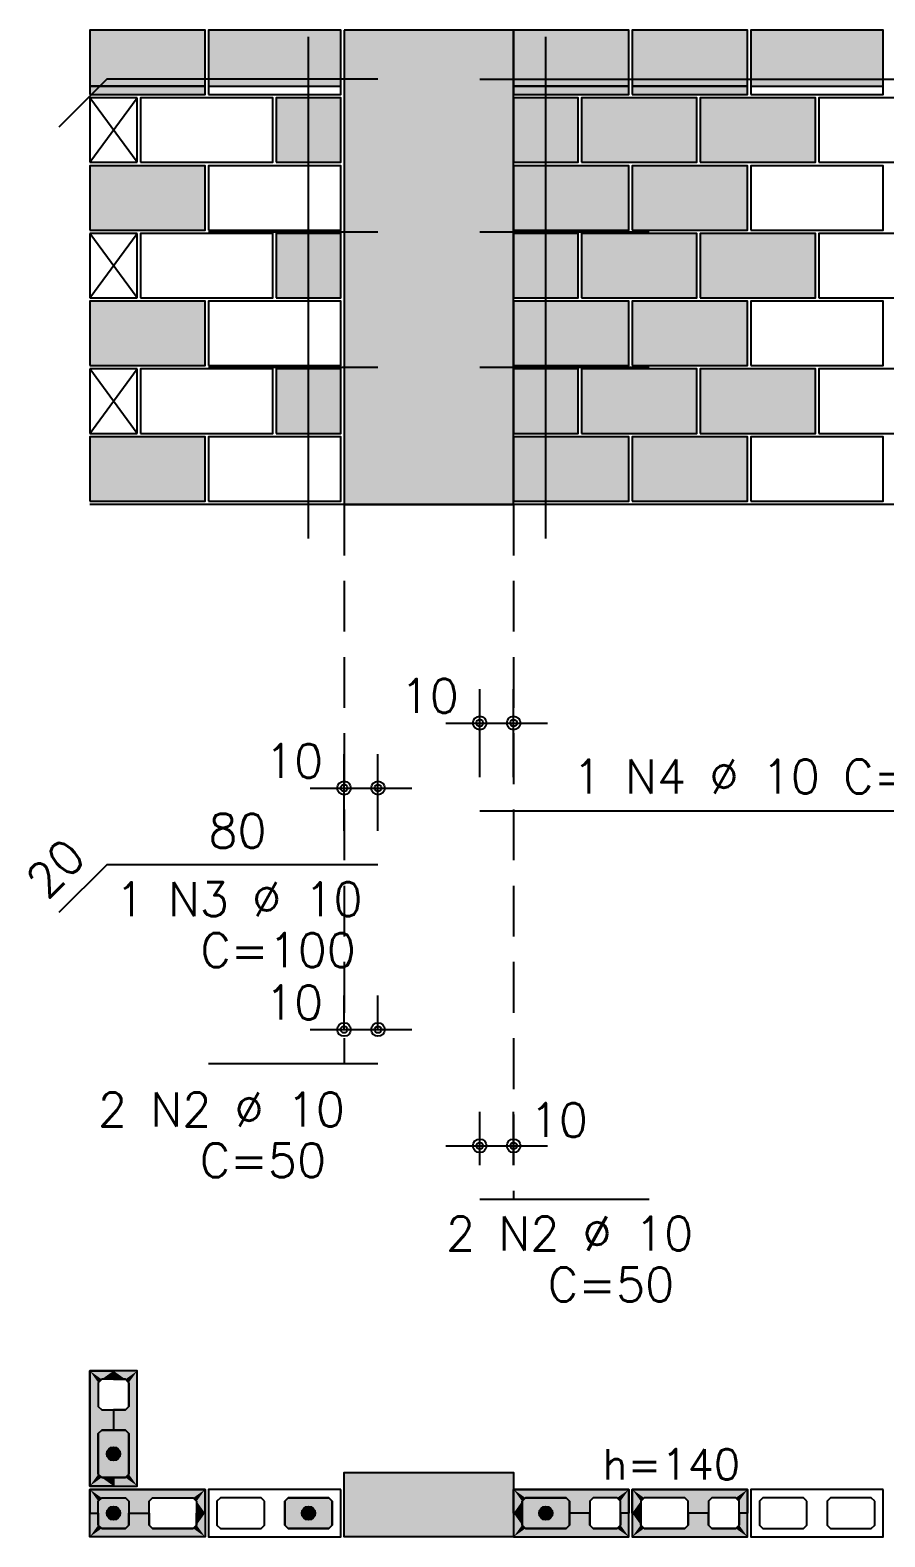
# Model space of a CAD drawing. Extents: x -1.9 to 86, y -1.5 to 61.
# Drawn here: x 7.63 to 12.67, y 19.15 to 28.05 of the extents above; entities that cross this region are included whole.
import ezdxf

# ---------------------------------------------------------------- set-up
doc = ezdxf.new("R2010")
doc.units = 0
doc.header["$MEASUREMENT"] = 0
doc.linetypes.add('ESTILO_TQS_0001', pattern=[0.45, 0.3, -0.15])
for name, color, linetype in [('PENA_01', 1, 'CONTINUOUS'), ('PENA_02', 2, 'CONTINUOUS'), ('PENA_03', 3, 'CONTINUOUS'), ('PENA_05', 5, 'CONTINUOUS'), ('PENA_09', 254, 'CONTINUOUS'), ('PENA_11', 252, 'CONTINUOUS'), ('PENA_21', 100, 'CONTINUOUS'), ('PENA_23', 50, 'CONTINUOUS')]:
    doc.layers.add(name, color=color, linetype=linetype)
doc.styles.get("Standard").update_dxf_attribs({"font": 'ROMANS.SHX'})

msp = doc.modelspace()

# ---------------------------------------------------------------- linework, layer by layer
at = {"layer": 'PENA_01', "linetype": 'Continuous'}
for p, q in [((7.9835, 27.7155), (8.6635, 27.7155)), ((8.6835, 27.7155), (9.4635, 27.7155)), ((10.4835, 27.7155), (11.1635, 27.7155)), ((11.1835, 27.7155), (11.8635, 27.7155)), ((11.8835, 27.7155), (12.6635, 27.7155)), ((10.2835, 23.637), (10.2835, 24.1558)), ((10.4835, 23.637), (10.4835, 24.1558)), ((10.0835, 23.9558), (10.6835, 23.9558)), ((9.4835, 23.3195), (9.4835, 23.772)), ((9.6835, 23.3195), (9.6835, 23.772)), ((9.2835, 23.572), (9.8835, 23.572)), ((9.4835, 22.1462), (9.4835, 22.3467)), ((9.6835, 22.1462), (9.6835, 22.3467)), ((9.2835, 22.1467), (9.8835, 22.1467)), ((10.2835, 21.3461), (10.2835, 21.6606)), ((10.4835, 21.3461), (10.4835, 21.6606)), ((10.0835, 21.4606), (10.6835, 21.4606))]:
    msp.add_line(p, q, dxfattribs=at)
at = {"layer": 'PENA_01', "linetype": 'ESTILO_TQS_0001'}
for p, q in [((9.4835, 25.2455), (9.4835, 21.9462)), ((10.4835, 25.2455), (10.4835, 21.1461))]:
    msp.add_line(p, q, dxfattribs=at)
at = {"layer": 'PENA_01', "linetype": 'Continuous'}
for points in [[(8.0335, 20.0624), (8.0335, 19.9224), (8.0535, 19.9024), (8.1935, 19.9024), (8.2135, 19.9224), (8.2135, 20.0624), (8.1935, 20.0824), (8.0535, 20.0824), (8.0335, 20.0624)], [(8.0335, 19.7624), (8.0335, 19.5224), (8.0535, 19.5024), (8.1935, 19.5024), (8.2135, 19.5224), (8.2135, 19.7624), (8.1935, 19.7824), (8.0535, 19.7824), (8.0335, 19.7624)], [(8.0535, 19.3824), (8.1935, 19.3824), (8.2135, 19.3624), (8.2135, 19.2224), (8.1935, 19.2024), (8.0535, 19.2024), (8.0335, 19.2224), (8.0335, 19.3624), (8.0535, 19.3824)], [(8.3535, 19.3824), (8.5935, 19.3824), (8.6135, 19.3624), (8.6135, 19.2224), (8.5935, 19.2024), (8.3535, 19.2024), (8.3335, 19.2224), (8.3335, 19.3624), (8.3535, 19.3824)], [(9.0135, 19.3624), (8.9935, 19.3824), (8.7535, 19.3824), (8.7335, 19.3624), (8.7335, 19.2224), (8.7535, 19.2024), (8.9935, 19.2024), (9.0135, 19.2224), (9.0135, 19.3624)], [(9.4135, 19.3624), (9.3935, 19.3824), (9.1535, 19.3824), (9.1335, 19.3624), (9.1335, 19.2224), (9.1535, 19.2024), (9.3935, 19.2024), (9.4135, 19.2224), (9.4135, 19.3624)], [(10.7935, 19.3824), (10.5535, 19.3824), (10.5335, 19.3624), (10.5335, 19.2224), (10.5535, 19.2024), (10.7935, 19.2024), (10.8135, 19.2224), (10.8135, 19.3624), (10.7935, 19.3824)], [(11.0935, 19.3824), (10.9535, 19.3824), (10.9335, 19.3624), (10.9335, 19.2224), (10.9535, 19.2024), (11.0935, 19.2024), (11.1135, 19.2224), (11.1135, 19.3624), (11.0935, 19.3824)], [(11.4935, 19.3824), (11.2535, 19.3824), (11.2335, 19.3624), (11.2335, 19.2224), (11.2535, 19.2024), (11.4935, 19.2024), (11.5135, 19.2224), (11.5135, 19.3624), (11.4935, 19.3824)], [(11.7935, 19.3824), (11.6535, 19.3824), (11.6335, 19.3624), (11.6335, 19.2224), (11.6535, 19.2024), (11.7935, 19.2024), (11.8135, 19.2224), (11.8135, 19.3624), (11.7935, 19.3824)], [(12.2135, 19.3624), (12.1935, 19.3824), (11.9535, 19.3824), (11.9335, 19.3624), (11.9335, 19.2224), (11.9535, 19.2024), (12.1935, 19.2024), (12.2135, 19.2224), (12.2135, 19.3624)], [(12.6135, 19.3624), (12.5935, 19.3824), (12.3535, 19.3824), (12.3335, 19.3624), (12.3335, 19.2224), (12.3535, 19.2024), (12.5935, 19.2024), (12.6135, 19.2224), (12.6135, 19.3624)]]:
    msp.add_lwpolyline(points, dxfattribs=at)
at = {"layer": 'PENA_02', "linetype": 'Continuous'}
for p, q in [((8.2635, 27.6455), (7.9835, 27.6455)), ((7.9835, 27.6455), (7.9835, 27.2655)), ((8.2635, 27.2655), (8.2635, 27.6455)), ((7.9835, 27.2655), (8.2635, 27.2655)), ((8.2635, 26.8455), (7.9835, 26.8455)), ((7.9835, 26.8455), (7.9835, 26.4655)), ((8.2635, 26.4655), (8.2635, 26.8455)), ((7.9835, 26.4655), (8.2635, 26.4655)), ((8.2635, 26.0455), (7.9835, 26.0455)), ((7.9835, 26.0455), (7.9835, 25.6655)), ((8.2635, 25.6655), (8.2635, 26.0455)), ((7.9835, 25.6655), (8.2635, 25.6655)), ((30.9635, 25.2455), (7.9835, 25.2455))]:
    msp.add_line(p, q, dxfattribs=at)
for points in [[(7.9835, 27.6655), (8.6635, 27.6655), (8.6635, 28.0455), (7.9835, 28.0455), (7.9835, 27.6655)], [(8.6835, 27.6655), (9.4635, 27.6655), (9.4635, 28.0455), (8.6835, 28.0455), (8.6835, 27.6655)], [(9.4835, 28.0455), (9.4835, 25.2455), (10.4835, 25.2455), (10.4835, 28.0455), (9.4835, 28.0455)], [(10.4835, 27.6655), (11.1635, 27.6655), (11.1635, 28.0455), (10.4835, 28.0455), (10.4835, 27.6655)], [(11.1835, 27.6655), (11.8635, 27.6655), (11.8635, 28.0455), (11.1835, 28.0455), (11.1835, 27.6655)], [(11.8835, 27.6655), (12.6635, 27.6655), (12.6635, 28.0455), (11.8835, 28.0455), (11.8835, 27.6655)], [(8.2835, 27.2655), (9.0635, 27.2655), (9.0635, 27.6455), (8.2835, 27.6455), (8.2835, 27.2655)], [(9.0835, 27.2655), (9.4635, 27.2655), (9.4635, 27.6455), (9.0835, 27.6455), (9.0835, 27.2655)], [(10.4835, 27.2655), (10.8635, 27.2655), (10.8635, 27.6455), (10.4835, 27.6455), (10.4835, 27.2655)], [(10.8835, 27.2655), (11.5635, 27.2655), (11.5635, 27.6455), (10.8835, 27.6455), (10.8835, 27.2655)], [(11.5835, 27.2655), (12.2635, 27.2655), (12.2635, 27.6455), (11.5835, 27.6455), (11.5835, 27.2655)], [(12.2835, 27.2655), (13.0635, 27.2655), (13.0635, 27.6455), (12.2835, 27.6455), (12.2835, 27.2655)], [(7.9835, 26.8655), (8.6635, 26.8655), (8.6635, 27.2455), (7.9835, 27.2455), (7.9835, 26.8655)], [(8.6835, 26.8655), (9.4635, 26.8655), (9.4635, 27.2455), (8.6835, 27.2455), (8.6835, 26.8655)], [(10.4835, 26.8655), (11.1635, 26.8655), (11.1635, 27.2455), (10.4835, 27.2455), (10.4835, 26.8655)], [(11.1835, 26.8655), (11.8635, 26.8655), (11.8635, 27.2455), (11.1835, 27.2455), (11.1835, 26.8655)], [(11.8835, 26.8655), (12.6635, 26.8655), (12.6635, 27.2455), (11.8835, 27.2455), (11.8835, 26.8655)], [(8.2835, 26.4655), (9.0635, 26.4655), (9.0635, 26.8455), (8.2835, 26.8455), (8.2835, 26.4655)], [(9.0835, 26.4655), (9.4635, 26.4655), (9.4635, 26.8455), (9.0835, 26.8455), (9.0835, 26.4655)], [(10.4835, 26.4655), (10.8635, 26.4655), (10.8635, 26.8455), (10.4835, 26.8455), (10.4835, 26.4655)], [(10.8835, 26.4655), (11.5635, 26.4655), (11.5635, 26.8455), (10.8835, 26.8455), (10.8835, 26.4655)], [(11.5835, 26.4655), (12.2635, 26.4655), (12.2635, 26.8455), (11.5835, 26.8455), (11.5835, 26.4655)], [(12.2835, 26.4655), (13.0635, 26.4655), (13.0635, 26.8455), (12.2835, 26.8455), (12.2835, 26.4655)], [(7.9835, 26.0655), (8.6635, 26.0655), (8.6635, 26.4455), (7.9835, 26.4455), (7.9835, 26.0655)], [(8.6835, 26.0655), (9.4635, 26.0655), (9.4635, 26.4455), (8.6835, 26.4455), (8.6835, 26.0655)], [(10.4835, 26.0655), (11.1635, 26.0655), (11.1635, 26.4455), (10.4835, 26.4455), (10.4835, 26.0655)], [(11.1835, 26.0655), (11.8635, 26.0655), (11.8635, 26.4455), (11.1835, 26.4455), (11.1835, 26.0655)], [(11.8835, 26.0655), (12.6635, 26.0655), (12.6635, 26.4455), (11.8835, 26.4455), (11.8835, 26.0655)], [(8.2835, 25.6655), (9.0635, 25.6655), (9.0635, 26.0455), (8.2835, 26.0455), (8.2835, 25.6655)], [(9.0835, 25.6655), (9.4635, 25.6655), (9.4635, 26.0455), (9.0835, 26.0455), (9.0835, 25.6655)], [(10.4835, 25.6655), (10.8635, 25.6655), (10.8635, 26.0455), (10.4835, 26.0455), (10.4835, 25.6655)], [(10.8835, 25.6655), (11.5635, 25.6655), (11.5635, 26.0455), (10.8835, 26.0455), (10.8835, 25.6655)], [(11.5835, 25.6655), (12.2635, 25.6655), (12.2635, 26.0455), (11.5835, 26.0455), (11.5835, 25.6655)], [(12.2835, 25.6655), (13.0635, 25.6655), (13.0635, 26.0455), (12.2835, 26.0455), (12.2835, 25.6655)], [(7.9835, 25.2655), (8.6635, 25.2655), (8.6635, 25.6455), (7.9835, 25.6455), (7.9835, 25.2655)], [(8.6835, 25.2655), (9.4635, 25.2655), (9.4635, 25.6455), (8.6835, 25.6455), (8.6835, 25.2655)], [(10.4835, 25.2655), (11.1635, 25.2655), (11.1635, 25.6455), (10.4835, 25.6455), (10.4835, 25.2655)], [(11.1835, 25.2655), (11.8635, 25.2655), (11.8635, 25.6455), (11.1835, 25.6455), (11.1835, 25.2655)], [(11.8835, 25.2655), (12.6635, 25.2655), (12.6635, 25.6455), (11.8835, 25.6455), (11.8835, 25.2655)], [(7.9835, 20.1324), (7.9835, 19.4524), (8.2635, 19.4524), (8.2635, 20.1324), (7.9835, 20.1324)], [(10.4835, 19.1524), (9.4835, 19.1524), (9.4835, 19.5324), (10.4835, 19.5324), (10.4835, 19.1524)], [(7.9835, 19.4324), (8.6635, 19.4324), (8.6635, 19.1524), (7.9835, 19.1524), (7.9835, 19.4324)], [(9.4635, 19.4324), (8.6835, 19.4324), (8.6835, 19.1524), (9.4635, 19.1524), (9.4635, 19.4324)], [(11.1635, 19.4324), (10.4835, 19.4324), (10.4835, 19.1524), (11.1635, 19.1524), (11.1635, 19.4324)], [(11.8635, 19.4324), (11.1835, 19.4324), (11.1835, 19.1524), (11.8635, 19.1524), (11.8635, 19.4324)], [(12.6635, 19.4324), (11.8835, 19.4324), (11.8835, 19.1524), (12.6635, 19.1524), (12.6635, 19.4324)]]:
    msp.add_lwpolyline(points, dxfattribs=at)
for centre, radius in [((10.2835, 23.9558), 0.04), ((10.2835, 23.9558), 0.02), ((10.4835, 23.9558), 0.04), ((10.4835, 23.9558), 0.02), ((9.4835, 23.572), 0.04), ((9.4835, 23.572), 0.02), ((9.6835, 23.572), 0.04), ((9.6835, 23.572), 0.02), ((9.4835, 22.1467), 0.04), ((9.4835, 22.1467), 0.02), ((9.6835, 22.1467), 0.04), ((9.6835, 22.1467), 0.02), ((10.2835, 21.4606), 0.04), ((10.2835, 21.4606), 0.02), ((10.4835, 21.4606), 0.04), ((10.4835, 21.4606), 0.02)]:
    msp.add_circle(centre, radius, dxfattribs=at)
at = {"layer": 'PENA_03', "linetype": 'Continuous'}
for p, q in [((7.9835, 27.2655), (8.2635, 27.6455)), ((8.2635, 27.2655), (7.9835, 27.6455)), ((7.9835, 26.4655), (8.2635, 26.8455)), ((8.2635, 26.4655), (7.9835, 26.8455)), ((7.9835, 25.6655), (8.2635, 26.0455)), ((8.2635, 25.6655), (7.9835, 26.0455)), ((10.2835, 23.437), (10.2835, 23.437)), ((10.4835, 23.437), (10.4835, 23.437)), ((9.4835, 23.1196), (9.4835, 23.1196)), ((9.6835, 23.1196), (9.6835, 23.1196)), ((9.4835, 21.9462), (9.4835, 21.9462)), ((9.6835, 21.9462), (9.6835, 21.9462)), ((10.2835, 21.1461), (10.2835, 21.1461)), ((10.4835, 21.1461), (10.4835, 21.1461))]:
    msp.add_line(p, q, dxfattribs=at)
for points in [[(8.0535, 19.5024), (8.0335, 19.5224), (8.0335, 19.7624), (8.0535, 19.7824), (8.1935, 19.7824), (8.2135, 19.7624), (8.2135, 19.5224), (8.1935, 19.5024), (8.0535, 19.5024)], [(8.2135, 19.2224), (8.1935, 19.2024), (8.0535, 19.2024), (8.0335, 19.2224), (8.0335, 19.3624), (8.0535, 19.3824), (8.1935, 19.3824), (8.2135, 19.3624), (8.2135, 19.2224)], [(9.4135, 19.2224), (9.3935, 19.2024), (9.1535, 19.2024), (9.1335, 19.2224), (9.1335, 19.3624), (9.1535, 19.3824), (9.3935, 19.3824), (9.4135, 19.3624), (9.4135, 19.2224)], [(10.8135, 19.2224), (10.7935, 19.2024), (10.5535, 19.2024), (10.5335, 19.2224), (10.5335, 19.3624), (10.5535, 19.3824), (10.7935, 19.3824), (10.8135, 19.3624), (10.8135, 19.2224)]]:
    msp.add_lwpolyline(points, dxfattribs=at)
for centre in [(8.1235, 19.6424), (8.1235, 19.2924), (9.2735, 19.2924), (10.6735, 19.2924)]:
    msp.add_circle(centre, 0.04, dxfattribs=at)
for points in [[(8.1635, 19.6424), (8.1035, 19.677), (8.0859, 19.6561)], [(8.1635, 19.6424), (8.0859, 19.6561), (8.0859, 19.6287)], [(8.1635, 19.6424), (8.1304, 19.6818), (8.1035, 19.677)], [(8.1635, 19.6424), (8.1541, 19.6681), (8.1304, 19.6818)], [(8.1635, 19.6424), (8.0859, 19.6287), (8.1035, 19.6078)], [(8.1635, 19.6424), (8.1035, 19.6078), (8.1304, 19.603)], [(8.1635, 19.6424), (8.1304, 19.603), (8.1541, 19.6167)], [(8.1635, 19.6424), (8.1541, 19.6167), (8.1635, 19.6424)], [(8.1635, 19.2924), (8.1035, 19.327), (8.0859, 19.3061)], [(8.1635, 19.2924), (8.0859, 19.3061), (8.0859, 19.2787)], [(8.1635, 19.2924), (8.1304, 19.3318), (8.1035, 19.327)], [(8.1635, 19.2924), (8.1541, 19.3181), (8.1304, 19.3318)], [(9.3135, 19.2924), (9.2535, 19.327), (9.2359, 19.3061)], [(9.3135, 19.2924), (9.2359, 19.3061), (9.2359, 19.2787)], [(9.3135, 19.2924), (9.2804, 19.3318), (9.2535, 19.327)], [(9.3135, 19.2924), (9.3041, 19.3181), (9.2804, 19.3318)], [(10.7135, 19.2924), (10.6535, 19.327), (10.6359, 19.3061)], [(10.7135, 19.2924), (10.6359, 19.3061), (10.6359, 19.2787)], [(10.7135, 19.2924), (10.6804, 19.3318), (10.6535, 19.327)], [(10.7135, 19.2924), (10.7041, 19.3181), (10.6804, 19.3318)], [(8.1635, 19.2924), (8.0859, 19.2787), (8.1035, 19.2578)], [(8.1635, 19.2924), (8.1035, 19.2578), (8.1304, 19.253)], [(8.1635, 19.2924), (8.1304, 19.253), (8.1541, 19.2667)], [(8.1635, 19.2924), (8.1541, 19.2667), (8.1635, 19.2924)], [(9.3135, 19.2924), (9.2359, 19.2787), (9.2535, 19.2578)], [(9.3135, 19.2924), (9.2535, 19.2578), (9.2804, 19.253)], [(9.3135, 19.2924), (9.2804, 19.253), (9.3041, 19.2667)], [(9.3135, 19.2924), (9.3041, 19.2667), (9.3135, 19.2924)], [(10.7135, 19.2924), (10.6359, 19.2787), (10.6535, 19.2578)], [(10.7135, 19.2924), (10.6535, 19.2578), (10.6804, 19.253)], [(10.7135, 19.2924), (10.6804, 19.253), (10.7041, 19.2667)], [(10.7135, 19.2924), (10.7041, 19.2667), (10.7135, 19.2924)]]:
    msp.add_solid(points, dxfattribs=at)
at = {"layer": 'PENA_05', "linetype": 'Continuous'}
for p, q in [((9.2735, 25.0455), (9.2735, 28.0055)), ((10.6735, 25.0455), (10.6735, 28.0055)), ((8.0835, 27.7555), (7.8006, 27.4726)), ((9.6835, 27.7555), (8.0835, 27.7555)), ((10.2835, 27.7555), (14.4835, 27.7555)), ((8.6835, 26.8555), (9.6835, 26.8555)), ((10.2835, 26.8555), (11.2835, 26.8555)), ((8.6835, 26.0555), (9.6835, 26.0555)), ((10.2835, 26.0555), (11.2835, 26.0555)), ((10.2835, 23.437), (14.4835, 23.437)), ((8.0835, 23.1196), (7.8006, 22.8367)), ((9.6835, 23.1196), (8.0835, 23.1196)), ((8.6835, 21.9462), (9.6835, 21.9462)), ((10.2835, 21.1461), (11.2835, 21.1461))]:
    msp.add_line(p, q, dxfattribs=at)
at = {"layer": 'PENA_09', "linetype": 'Continuous'}
for points in [[(7.9835, 27.7155), (8.6635, 27.7155), (8.6635, 28.0455), (7.9835, 28.0455), (7.9835, 27.7155)], [(8.6835, 27.7155), (9.4635, 27.7155), (9.4635, 28.0455), (8.6835, 28.0455), (8.6835, 27.7155)], [(10.4835, 27.7155), (11.1635, 27.7155), (11.1635, 28.0455), (10.4835, 28.0455), (10.4835, 27.7155)], [(11.1835, 27.7155), (11.8635, 27.7155), (11.8635, 28.0455), (11.1835, 28.0455), (11.1835, 27.7155)], [(11.8835, 27.7155), (12.6635, 27.7155), (12.6635, 28.0455), (11.8835, 28.0455), (11.8835, 27.7155)]]:
    msp.add_lwpolyline(points, dxfattribs=at)
for points in [[(7.9835, 27.7155), (8.6635, 27.7155), (8.6635, 28.0455)], [(7.9835, 27.7155), (8.6635, 28.0455), (7.9835, 28.0455)], [(7.9835, 27.7155), (7.9835, 28.0455), (7.9835, 27.7155)], [(8.6835, 27.7155), (9.4635, 27.7155), (9.4635, 28.0455)], [(8.6835, 27.7155), (9.4635, 28.0455), (8.6835, 28.0455)], [(8.6835, 27.7155), (8.6835, 28.0455), (8.6835, 27.7155)], [(10.4835, 27.7155), (11.1635, 27.7155), (11.1635, 28.0455)], [(10.4835, 27.7155), (11.1635, 28.0455), (10.4835, 28.0455)], [(10.4835, 27.7155), (10.4835, 28.0455), (10.4835, 27.7155)], [(11.1835, 27.7155), (11.8635, 27.7155), (11.8635, 28.0455)], [(11.1835, 27.7155), (11.8635, 28.0455), (11.1835, 28.0455)], [(11.1835, 27.7155), (11.1835, 28.0455), (11.1835, 27.7155)], [(11.8835, 27.7155), (12.6635, 27.7155), (12.6635, 28.0455)], [(11.8835, 27.7155), (12.6635, 28.0455), (11.8835, 28.0455)], [(11.8835, 27.7155), (11.8835, 28.0455), (11.8835, 27.7155)]]:
    msp.add_solid(points, dxfattribs=at)
at = {"layer": 'PENA_11', "linetype": 'Continuous'}
for points in [[(9.4835, 28.0455), (9.4835, 25.2455), (10.4835, 25.2455)], [(9.4835, 28.0455), (10.4835, 25.2455), (10.4835, 28.0455)], [(9.4835, 28.0455), (10.4835, 28.0455), (9.4835, 28.0455)], [(8.0535, 19.5024), (8.0335, 19.7624), (8.0535, 19.7824)], [(8.0535, 19.5024), (8.0335, 19.5224), (8.0335, 19.7624)], [(8.0535, 19.5024), (8.0535, 19.7824), (8.1935, 19.7824)], [(8.0535, 19.5024), (8.1935, 19.7824), (8.2135, 19.7624)], [(8.0535, 19.5024), (8.2135, 19.7624), (8.2135, 19.5224)], [(8.0535, 19.5024), (8.2135, 19.5224), (8.1935, 19.5024)], [(8.0535, 19.5024), (8.1935, 19.5024), (8.0535, 19.5024)], [(10.4835, 19.1524), (9.4835, 19.1524), (9.4835, 19.5324)], [(10.4835, 19.1524), (9.4835, 19.5324), (10.4835, 19.5324)], [(10.4835, 19.1524), (10.4835, 19.5324), (10.4835, 19.1524)], [(8.2135, 19.2224), (8.0335, 19.3624), (8.0535, 19.3824)], [(8.2135, 19.2224), (8.0335, 19.2224), (8.0335, 19.3624)], [(8.2135, 19.2224), (8.0535, 19.3824), (8.1935, 19.3824)], [(8.2135, 19.2224), (8.1935, 19.3824), (8.2135, 19.3624)], [(8.2135, 19.2224), (8.2135, 19.3624), (8.2135, 19.2224)], [(9.4135, 19.2224), (9.1335, 19.3624), (9.1535, 19.3824)], [(9.4135, 19.2224), (9.1335, 19.2224), (9.1335, 19.3624)], [(9.4135, 19.2224), (9.1535, 19.3824), (9.3935, 19.3824)], [(9.4135, 19.2224), (9.3935, 19.3824), (9.4135, 19.3624)], [(9.4135, 19.2224), (9.4135, 19.3624), (9.4135, 19.2224)], [(10.8135, 19.2224), (10.5335, 19.3624), (10.5535, 19.3824)], [(10.8135, 19.2224), (10.5335, 19.2224), (10.5335, 19.3624)], [(10.8135, 19.2224), (10.5535, 19.3824), (10.7935, 19.3824)], [(10.8135, 19.2224), (10.7935, 19.3824), (10.8135, 19.3624)], [(10.8135, 19.2224), (10.8135, 19.3624), (10.8135, 19.2224)], [(8.2135, 19.2224), (8.0535, 19.2024), (8.0335, 19.2224)], [(8.2135, 19.2224), (8.1935, 19.2024), (8.0535, 19.2024)], [(9.4135, 19.2224), (9.1535, 19.2024), (9.1335, 19.2224)], [(9.4135, 19.2224), (9.3935, 19.2024), (9.1535, 19.2024)], [(10.8135, 19.2224), (10.5535, 19.2024), (10.5335, 19.2224)], [(10.8135, 19.2224), (10.7935, 19.2024), (10.5535, 19.2024)]]:
    msp.add_solid(points, dxfattribs=at)
at = {"layer": 'PENA_21', "linetype": 'Continuous'}
for points in [[(7.9835, 27.6655), (8.6635, 27.6655), (8.6635, 27.7155), (7.9835, 27.7155), (7.9835, 27.6655)], [(10.4835, 27.6655), (11.1635, 27.6655), (11.1635, 27.7155), (10.4835, 27.7155), (10.4835, 27.6655)], [(11.1835, 27.6655), (11.8635, 27.6655), (11.8635, 27.7155), (11.1835, 27.7155), (11.1835, 27.6655)], [(10.8835, 27.2655), (11.5635, 27.2655), (11.5635, 27.6455), (10.8835, 27.6455), (10.8835, 27.2655)], [(11.5835, 27.2655), (12.2635, 27.2655), (12.2635, 27.6455), (11.5835, 27.6455), (11.5835, 27.2655)], [(7.9835, 26.8655), (8.6635, 26.8655), (8.6635, 27.2455), (7.9835, 27.2455), (7.9835, 26.8655)], [(10.4835, 26.8655), (11.1635, 26.8655), (11.1635, 27.2455), (10.4835, 27.2455), (10.4835, 26.8655)], [(11.1835, 26.8655), (11.8635, 26.8655), (11.8635, 27.2455), (11.1835, 27.2455), (11.1835, 26.8655)], [(10.8835, 26.4655), (11.5635, 26.4655), (11.5635, 26.8455), (10.8835, 26.8455), (10.8835, 26.4655)], [(11.5835, 26.4655), (12.2635, 26.4655), (12.2635, 26.8455), (11.5835, 26.8455), (11.5835, 26.4655)], [(7.9835, 26.0655), (8.6635, 26.0655), (8.6635, 26.4455), (7.9835, 26.4455), (7.9835, 26.0655)], [(10.4835, 26.0655), (11.1635, 26.0655), (11.1635, 26.4455), (10.4835, 26.4455), (10.4835, 26.0655)], [(11.1835, 26.0655), (11.8635, 26.0655), (11.8635, 26.4455), (11.1835, 26.4455), (11.1835, 26.0655)], [(10.8835, 25.6655), (11.5635, 25.6655), (11.5635, 26.0455), (10.8835, 26.0455), (10.8835, 25.6655)], [(11.5835, 25.6655), (12.2635, 25.6655), (12.2635, 26.0455), (11.5835, 26.0455), (11.5835, 25.6655)], [(7.9835, 25.2655), (8.6635, 25.2655), (8.6635, 25.6455), (7.9835, 25.6455), (7.9835, 25.2655)], [(10.4835, 25.2655), (11.1635, 25.2655), (11.1635, 25.6455), (10.4835, 25.6455), (10.4835, 25.2655)], [(11.1835, 25.2655), (11.8635, 25.2655), (11.8635, 25.6455), (11.1835, 25.6455), (11.1835, 25.2655)], [(8.1235, 20.1324), (8.1235, 20.0824), (8.0535, 20.0824), (8.0335, 20.0624), (8.0335, 19.9224), (8.0535, 19.9024), (8.1235, 19.9024), (8.1235, 19.7824), (8.0535, 19.7824), (8.0335, 19.7624), (8.0335, 19.5224), (8.0535, 19.5024), (8.1235, 19.5024), (8.1235, 19.4524), (7.9835, 19.4524), (7.9835, 20.1324), (8.1235, 20.1324)], [(8.1235, 20.1324), (8.1235, 20.0824), (8.1935, 20.0824), (8.2135, 20.0624), (8.2135, 19.9224), (8.1935, 19.9024), (8.1235, 19.9024), (8.1235, 19.7824), (8.1935, 19.7824), (8.2135, 19.7624), (8.2135, 19.5224), (8.1935, 19.5024), (8.1235, 19.5024), (8.1235, 19.4524), (8.2635, 19.4524), (8.2635, 20.1324), (8.1235, 20.1324)], [(7.9835, 19.2924), (8.0335, 19.2924), (8.0335, 19.3624), (8.0535, 19.3824), (8.1935, 19.3824), (8.2135, 19.3624), (8.2135, 19.2924), (8.3335, 19.2924), (8.3335, 19.3624), (8.3535, 19.3824), (8.5935, 19.3824), (8.6135, 19.3624), (8.6135, 19.2924), (8.6635, 19.2924), (8.6635, 19.4324), (7.9835, 19.4324), (7.9835, 19.2924)], [(11.1635, 19.2924), (11.1135, 19.2924), (11.1135, 19.3624), (11.0935, 19.3824), (10.9535, 19.3824), (10.9335, 19.3624), (10.9335, 19.2924), (10.8135, 19.2924), (10.8135, 19.3624), (10.7935, 19.3824), (10.5535, 19.3824), (10.5335, 19.3624), (10.5335, 19.2924), (10.4835, 19.2924), (10.4835, 19.4324), (11.1635, 19.4324), (11.1635, 19.2924)], [(11.8635, 19.2924), (11.8135, 19.2924), (11.8135, 19.3624), (11.7935, 19.3824), (11.6535, 19.3824), (11.6335, 19.3624), (11.6335, 19.2924), (11.5135, 19.2924), (11.5135, 19.3624), (11.4935, 19.3824), (11.2535, 19.3824), (11.2335, 19.3624), (11.2335, 19.2924), (11.1835, 19.2924), (11.1835, 19.4324), (11.8635, 19.4324), (11.8635, 19.2924)], [(7.9835, 19.2924), (8.0335, 19.2924), (8.0335, 19.2224), (8.0535, 19.2024), (8.1935, 19.2024), (8.2135, 19.2224), (8.2135, 19.2924), (8.3335, 19.2924), (8.3335, 19.2224), (8.3535, 19.2024), (8.5935, 19.2024), (8.6135, 19.2224), (8.6135, 19.2924), (8.6635, 19.2924), (8.6635, 19.1524), (7.9835, 19.1524), (7.9835, 19.2924)], [(11.1635, 19.2924), (11.1135, 19.2924), (11.1135, 19.2224), (11.0935, 19.2024), (10.9535, 19.2024), (10.9335, 19.2224), (10.9335, 19.2924), (10.8135, 19.2924), (10.8135, 19.2224), (10.7935, 19.2024), (10.5535, 19.2024), (10.5335, 19.2224), (10.5335, 19.2924), (10.4835, 19.2924), (10.4835, 19.1524), (11.1635, 19.1524), (11.1635, 19.2924)], [(11.8635, 19.2924), (11.8135, 19.2924), (11.8135, 19.2224), (11.7935, 19.2024), (11.6535, 19.2024), (11.6335, 19.2224), (11.6335, 19.2924), (11.5135, 19.2924), (11.5135, 19.2224), (11.4935, 19.2024), (11.2535, 19.2024), (11.2335, 19.2224), (11.2335, 19.2924), (11.1835, 19.2924), (11.1835, 19.1524), (11.8635, 19.1524), (11.8635, 19.2924)]]:
    msp.add_lwpolyline(points, dxfattribs=at)
for points in [[(7.9835, 27.6655), (8.6635, 27.6655), (8.6635, 27.7155)], [(7.9835, 27.6655), (8.6635, 27.7155), (7.9835, 27.7155)], [(7.9835, 27.6655), (7.9835, 27.7155), (7.9835, 27.6655)], [(10.4835, 27.6655), (11.1635, 27.6655), (11.1635, 27.7155)], [(10.4835, 27.6655), (11.1635, 27.7155), (10.4835, 27.7155)], [(10.4835, 27.6655), (10.4835, 27.7155), (10.4835, 27.6655)], [(11.1835, 27.6655), (11.8635, 27.6655), (11.8635, 27.7155)], [(11.1835, 27.6655), (11.8635, 27.7155), (11.1835, 27.7155)], [(11.1835, 27.6655), (11.1835, 27.7155), (11.1835, 27.6655)], [(10.8835, 27.2655), (11.5635, 27.2655), (11.5635, 27.6455)], [(10.8835, 27.2655), (11.5635, 27.6455), (10.8835, 27.6455)], [(10.8835, 27.2655), (10.8835, 27.6455), (10.8835, 27.2655)], [(11.5835, 27.2655), (12.2635, 27.2655), (12.2635, 27.6455)], [(11.5835, 27.2655), (12.2635, 27.6455), (11.5835, 27.6455)], [(11.5835, 27.2655), (11.5835, 27.6455), (11.5835, 27.2655)], [(7.9835, 26.8655), (8.6635, 26.8655), (8.6635, 27.2455)], [(7.9835, 26.8655), (8.6635, 27.2455), (7.9835, 27.2455)], [(7.9835, 26.8655), (7.9835, 27.2455), (7.9835, 26.8655)], [(10.4835, 26.8655), (11.1635, 26.8655), (11.1635, 27.2455)], [(10.4835, 26.8655), (11.1635, 27.2455), (10.4835, 27.2455)], [(10.4835, 26.8655), (10.4835, 27.2455), (10.4835, 26.8655)], [(11.1835, 26.8655), (11.8635, 26.8655), (11.8635, 27.2455)], [(11.1835, 26.8655), (11.8635, 27.2455), (11.1835, 27.2455)], [(11.1835, 26.8655), (11.1835, 27.2455), (11.1835, 26.8655)], [(10.8835, 26.4655), (11.5635, 26.4655), (11.5635, 26.8455)], [(10.8835, 26.4655), (11.5635, 26.8455), (10.8835, 26.8455)], [(10.8835, 26.4655), (10.8835, 26.8455), (10.8835, 26.4655)], [(11.5835, 26.4655), (12.2635, 26.4655), (12.2635, 26.8455)], [(11.5835, 26.4655), (12.2635, 26.8455), (11.5835, 26.8455)], [(11.5835, 26.4655), (11.5835, 26.8455), (11.5835, 26.4655)], [(7.9835, 26.0655), (8.6635, 26.0655), (8.6635, 26.4455)], [(7.9835, 26.0655), (8.6635, 26.4455), (7.9835, 26.4455)], [(7.9835, 26.0655), (7.9835, 26.4455), (7.9835, 26.0655)], [(10.4835, 26.0655), (11.1635, 26.0655), (11.1635, 26.4455)], [(10.4835, 26.0655), (11.1635, 26.4455), (10.4835, 26.4455)], [(10.4835, 26.0655), (10.4835, 26.4455), (10.4835, 26.0655)], [(11.1835, 26.0655), (11.8635, 26.0655), (11.8635, 26.4455)], [(11.1835, 26.0655), (11.8635, 26.4455), (11.1835, 26.4455)], [(11.1835, 26.0655), (11.1835, 26.4455), (11.1835, 26.0655)], [(10.8835, 25.6655), (11.5635, 25.6655), (11.5635, 26.0455)], [(10.8835, 25.6655), (11.5635, 26.0455), (10.8835, 26.0455)], [(10.8835, 25.6655), (10.8835, 26.0455), (10.8835, 25.6655)], [(11.5835, 25.6655), (12.2635, 25.6655), (12.2635, 26.0455)], [(11.5835, 25.6655), (12.2635, 26.0455), (11.5835, 26.0455)], [(11.5835, 25.6655), (11.5835, 26.0455), (11.5835, 25.6655)], [(7.9835, 25.2655), (8.6635, 25.2655), (8.6635, 25.6455)], [(7.9835, 25.2655), (8.6635, 25.6455), (7.9835, 25.6455)], [(7.9835, 25.2655), (7.9835, 25.6455), (7.9835, 25.2655)], [(10.4835, 25.2655), (11.1635, 25.2655), (11.1635, 25.6455)], [(10.4835, 25.2655), (11.1635, 25.6455), (10.4835, 25.6455)], [(10.4835, 25.2655), (10.4835, 25.6455), (10.4835, 25.2655)], [(11.1835, 25.2655), (11.8635, 25.2655), (11.8635, 25.6455)], [(11.1835, 25.2655), (11.8635, 25.6455), (11.1835, 25.6455)], [(11.1835, 25.2655), (11.1835, 25.6455), (11.1835, 25.2655)], [(8.0535, 20.0824), (8.0335, 20.0624), (7.9835, 20.1324)], [(8.0535, 20.0824), (7.9835, 20.1324), (8.1235, 20.1324)], [(7.9835, 20.1324), (8.0335, 20.0624), (7.9835, 19.4524)], [(8.0535, 20.0824), (8.1235, 20.1324), (8.1235, 20.0824)], [(8.2635, 20.1324), (8.1235, 20.1324), (8.1935, 20.0824)], [(8.1935, 20.0824), (8.1235, 20.1324), (8.1235, 20.0824)], [(8.2135, 20.0624), (8.2635, 20.1324), (8.1935, 20.0824)], [(8.2635, 19.4524), (8.2635, 20.1324), (8.2135, 20.0624)], [(7.9835, 19.4524), (8.0335, 20.0624), (8.0335, 19.5224)], [(8.0335, 19.5224), (8.0335, 20.0624), (8.0335, 19.9224)], [(8.2135, 19.9224), (8.2635, 19.4524), (8.2135, 20.0624)], [(8.0335, 19.5224), (8.0335, 19.7624), (8.0335, 19.9224)], [(8.0535, 19.9024), (8.0335, 19.7624), (8.0335, 19.9224)], [(8.1935, 19.9024), (8.2135, 19.7624), (8.2135, 19.9224)], [(8.2135, 19.7624), (8.2635, 19.4524), (8.2135, 19.9224)], [(8.0535, 19.9024), (8.0535, 19.7824), (8.0335, 19.7624)], [(8.1235, 19.9024), (8.0535, 19.7824), (8.0535, 19.9024)], [(8.1235, 19.9024), (8.1235, 19.7824), (8.0535, 19.7824)], [(8.1235, 19.9024), (8.1935, 19.7824), (8.1935, 19.9024)], [(8.1235, 19.9024), (8.1235, 19.7824), (8.1935, 19.7824)], [(8.1935, 19.7824), (8.2135, 19.7624), (8.1935, 19.9024)], [(8.2135, 19.7624), (8.2135, 19.5224), (8.2635, 19.4524)], [(8.0535, 19.5024), (7.9835, 19.4524), (8.0335, 19.5224)], [(8.1235, 19.4524), (7.9835, 19.4524), (8.0535, 19.5024)], [(8.1235, 19.5024), (8.1235, 19.4524), (8.0535, 19.5024)], [(8.1935, 19.5024), (8.1235, 19.5024), (8.2635, 19.4524)], [(8.1235, 19.5024), (8.1235, 19.4524), (8.2635, 19.4524)], [(8.2135, 19.5224), (8.1935, 19.5024), (8.2635, 19.4524)], [(8.6635, 19.4324), (7.9835, 19.4324), (8.0535, 19.3824)], [(7.9835, 19.4324), (7.9835, 19.2924), (8.0335, 19.2924)], [(7.9835, 19.4324), (8.0335, 19.2924), (8.0335, 19.3624)], [(7.9835, 19.4324), (8.0335, 19.3624), (8.0535, 19.3824)], [(8.6635, 19.4324), (8.0535, 19.3824), (8.1935, 19.3824)], [(8.6635, 19.4324), (8.1935, 19.3824), (8.2135, 19.3624)], [(8.6635, 19.4324), (8.2135, 19.3624), (8.3535, 19.3824)], [(8.6635, 19.4324), (8.3535, 19.3824), (8.5935, 19.3824)], [(8.6635, 19.4324), (8.5935, 19.3824), (8.6135, 19.3624)], [(8.6635, 19.4324), (8.6135, 19.3624), (8.6635, 19.2924)], [(11.1635, 19.4324), (10.5535, 19.3824), (10.4835, 19.4324)], [(10.5535, 19.3824), (10.5335, 19.3624), (10.4835, 19.4324)], [(10.4835, 19.4324), (10.5335, 19.3624), (10.4835, 19.2924)], [(10.7935, 19.3824), (10.5535, 19.3824), (11.1635, 19.4324)], [(10.8135, 19.3624), (10.7935, 19.3824), (11.1635, 19.4324)], [(11.1635, 19.4324), (10.9535, 19.3824), (10.8135, 19.3624)], [(11.1635, 19.4324), (11.0935, 19.3824), (10.9535, 19.3824)], [(11.1635, 19.4324), (11.1135, 19.3624), (11.0935, 19.3824)], [(11.1635, 19.4324), (11.1635, 19.2924), (11.1135, 19.2924)], [(11.1635, 19.4324), (11.1135, 19.2924), (11.1135, 19.3624)], [(11.8635, 19.4324), (11.2535, 19.3824), (11.1835, 19.4324)], [(11.2535, 19.3824), (11.2335, 19.3624), (11.1835, 19.4324)], [(11.1835, 19.4324), (11.2335, 19.3624), (11.1835, 19.2924)], [(11.4935, 19.3824), (11.2535, 19.3824), (11.8635, 19.4324)], [(11.5135, 19.3624), (11.4935, 19.3824), (11.8635, 19.4324)], [(11.8635, 19.4324), (11.6535, 19.3824), (11.5135, 19.3624)], [(11.8635, 19.4324), (11.7935, 19.3824), (11.6535, 19.3824)], [(11.8635, 19.4324), (11.8135, 19.3624), (11.7935, 19.3824)], [(11.8635, 19.4324), (11.8635, 19.2924), (11.8135, 19.2924)], [(11.8635, 19.4324), (11.8135, 19.2924), (11.8135, 19.3624)], [(8.2135, 19.3624), (8.3335, 19.3624), (8.3535, 19.3824)], [(8.2135, 19.3624), (8.2135, 19.2924), (8.3335, 19.2924)], [(8.2135, 19.3624), (8.3335, 19.2924), (8.3335, 19.3624)], [(8.6635, 19.2924), (8.6135, 19.3624), (8.6135, 19.2924)], [(10.5335, 19.3624), (10.5335, 19.2924), (10.4835, 19.2924)], [(10.8135, 19.2924), (10.8135, 19.3624), (10.9535, 19.3824)], [(10.8135, 19.2924), (10.9535, 19.3824), (10.9335, 19.3624)], [(10.8135, 19.2924), (10.9335, 19.3624), (10.9335, 19.2924)], [(11.2335, 19.3624), (11.2335, 19.2924), (11.1835, 19.2924)], [(11.5135, 19.2924), (11.5135, 19.3624), (11.6535, 19.3824)], [(11.5135, 19.2924), (11.6535, 19.3824), (11.6335, 19.3624)], [(11.5135, 19.2924), (11.6335, 19.3624), (11.6335, 19.2924)], [(7.9835, 19.1524), (7.9835, 19.2924), (8.0335, 19.2924)], [(7.9835, 19.1524), (8.0335, 19.2924), (8.0335, 19.2224)], [(7.9835, 19.1524), (8.0335, 19.2224), (8.0535, 19.2024)], [(8.6635, 19.1524), (8.1935, 19.2024), (8.2135, 19.2224)], [(8.2135, 19.2224), (8.2135, 19.2924), (8.3335, 19.2924)], [(8.2135, 19.2224), (8.3335, 19.2924), (8.3335, 19.2224)], [(8.6635, 19.1524), (8.2135, 19.2224), (8.3535, 19.2024)], [(8.2135, 19.2224), (8.3335, 19.2224), (8.3535, 19.2024)], [(8.6635, 19.1524), (8.5935, 19.2024), (8.6135, 19.2224)], [(8.6635, 19.1524), (8.6135, 19.2224), (8.6635, 19.2924)], [(8.6635, 19.2924), (8.6135, 19.2224), (8.6135, 19.2924)], [(10.4835, 19.1524), (10.5335, 19.2224), (10.4835, 19.2924)], [(10.5335, 19.2224), (10.5335, 19.2924), (10.4835, 19.2924)], [(10.5535, 19.2024), (10.5335, 19.2224), (10.4835, 19.1524)], [(10.8135, 19.2224), (10.7935, 19.2024), (11.1635, 19.1524)], [(10.8135, 19.2924), (10.8135, 19.2224), (10.9535, 19.2024)], [(10.8135, 19.2924), (10.9535, 19.2024), (10.9335, 19.2224)], [(10.8135, 19.2924), (10.9335, 19.2224), (10.9335, 19.2924)], [(11.1635, 19.1524), (10.9535, 19.2024), (10.8135, 19.2224)], [(11.1635, 19.1524), (11.1135, 19.2224), (11.0935, 19.2024)], [(11.1635, 19.1524), (11.1635, 19.2924), (11.1135, 19.2924)], [(11.1635, 19.1524), (11.1135, 19.2924), (11.1135, 19.2224)], [(11.1835, 19.1524), (11.2335, 19.2224), (11.1835, 19.2924)], [(11.2335, 19.2224), (11.2335, 19.2924), (11.1835, 19.2924)], [(11.2535, 19.2024), (11.2335, 19.2224), (11.1835, 19.1524)], [(11.5135, 19.2224), (11.4935, 19.2024), (11.8635, 19.1524)], [(11.5135, 19.2924), (11.5135, 19.2224), (11.6535, 19.2024)], [(11.5135, 19.2924), (11.6535, 19.2024), (11.6335, 19.2224)], [(11.5135, 19.2924), (11.6335, 19.2224), (11.6335, 19.2924)], [(11.8635, 19.1524), (11.6535, 19.2024), (11.5135, 19.2224)], [(11.8635, 19.1524), (11.8135, 19.2224), (11.7935, 19.2024)], [(11.8635, 19.1524), (11.8635, 19.2924), (11.8135, 19.2924)], [(11.8635, 19.1524), (11.8135, 19.2924), (11.8135, 19.2224)], [(8.6635, 19.1524), (7.9835, 19.1524), (8.0535, 19.2024)], [(8.6635, 19.1524), (8.0535, 19.2024), (8.1935, 19.2024)], [(8.6635, 19.1524), (8.3535, 19.2024), (8.5935, 19.2024)], [(11.1635, 19.1524), (10.5535, 19.2024), (10.4835, 19.1524)], [(10.7935, 19.2024), (10.5535, 19.2024), (11.1635, 19.1524)], [(11.1635, 19.1524), (11.0935, 19.2024), (10.9535, 19.2024)], [(11.8635, 19.1524), (11.2535, 19.2024), (11.1835, 19.1524)], [(11.4935, 19.2024), (11.2535, 19.2024), (11.8635, 19.1524)], [(11.8635, 19.1524), (11.7935, 19.2024), (11.6535, 19.2024)]]:
    msp.add_solid(points, dxfattribs=at)
at = {"layer": 'PENA_23', "linetype": 'Continuous'}
for points in [[(9.0835, 27.2655), (9.4635, 27.2655), (9.4635, 27.6455), (9.0835, 27.6455), (9.0835, 27.2655)], [(10.4835, 27.2655), (10.8635, 27.2655), (10.8635, 27.6455), (10.4835, 27.6455), (10.4835, 27.2655)], [(9.0835, 26.4655), (9.4635, 26.4655), (9.4635, 26.8455), (9.0835, 26.8455), (9.0835, 26.4655)], [(10.4835, 26.4655), (10.8635, 26.4655), (10.8635, 26.8455), (10.4835, 26.8455), (10.4835, 26.4655)], [(9.0835, 25.6655), (9.4635, 25.6655), (9.4635, 26.0455), (9.0835, 26.0455), (9.0835, 25.6655)], [(10.4835, 25.6655), (10.8635, 25.6655), (10.8635, 26.0455), (10.4835, 26.0455), (10.4835, 25.6655)]]:
    msp.add_lwpolyline(points, dxfattribs=at)
for points in [[(9.0835, 27.2655), (9.4635, 27.2655), (9.4635, 27.6455)], [(9.0835, 27.2655), (9.4635, 27.6455), (9.0835, 27.6455)], [(9.0835, 27.2655), (9.0835, 27.6455), (9.0835, 27.2655)], [(10.4835, 27.2655), (10.8635, 27.2655), (10.8635, 27.6455)], [(10.4835, 27.2655), (10.8635, 27.6455), (10.4835, 27.6455)], [(10.4835, 27.2655), (10.4835, 27.6455), (10.4835, 27.2655)], [(9.0835, 26.4655), (9.4635, 26.4655), (9.4635, 26.8455)], [(9.0835, 26.4655), (9.4635, 26.8455), (9.0835, 26.8455)], [(9.0835, 26.4655), (9.0835, 26.8455), (9.0835, 26.4655)], [(10.4835, 26.4655), (10.8635, 26.4655), (10.8635, 26.8455)], [(10.4835, 26.4655), (10.8635, 26.8455), (10.4835, 26.8455)], [(10.4835, 26.4655), (10.4835, 26.8455), (10.4835, 26.4655)], [(9.0835, 25.6655), (9.4635, 25.6655), (9.4635, 26.0455)], [(9.0835, 25.6655), (9.4635, 26.0455), (9.0835, 26.0455)], [(9.0835, 25.6655), (9.0835, 26.0455), (9.0835, 25.6655)], [(10.4835, 25.6655), (10.8635, 25.6655), (10.8635, 26.0455)], [(10.4835, 25.6655), (10.8635, 26.0455), (10.4835, 26.0455)], [(10.4835, 25.6655), (10.4835, 26.0455), (10.4835, 25.6655)]]:
    msp.add_solid(points, dxfattribs=at)

# ---------------------------------------------------------------- texts
at = {"layer": 'PENA_03', "linetype": 'Continuous'}
for s, height, p in [('10', 0.2, (9.8168, 24.0158)), ('10', 0.2, (9.0168, 23.632)), ('1 N4 %%c 10 C=210', 0.2, (10.833, 23.54)), ('80', 0.2, (8.6835, 23.2196)), ('1 N3 %%c 10', 0.2, (8.1354, 22.8156)), ('C=100', 0.2, (8.6354, 22.5156)), ('10', 0.2, (9.0168, 22.2067)), ('2 N2 %%c 10', 0.2, (8.0316, 21.5749)), ('10', 0.2, (10.5793, 21.5125)), ('C=50', 0.2, (8.6316, 21.2749)), ('2 N2 %%c 10', 0.2, (10.0849, 20.8424)), ('C=50', 0.2, (10.6849, 20.5424)), ('h=140', 0.18, (11.0086, 19.4902))]:
    msp.add_text(s, height=height, dxfattribs=at).set_placement(p)
msp.add_text('20', height=0.2, rotation=45, dxfattribs=at).set_placement((7.7299, 22.9074))

doc.saveas('drawing.dxf')
